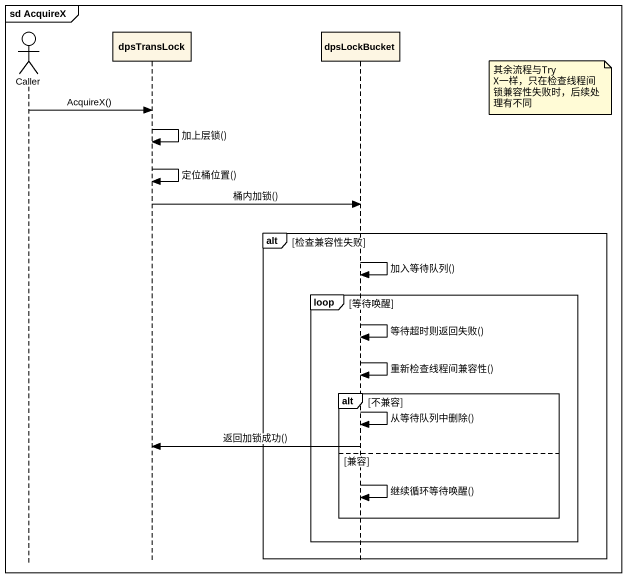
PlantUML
@startuml
mainframe sd AcquireX
hide footbox
actor Caller
participant dpsTransLock
participant dpsLockBucket

note right of dpsLockBucket : 其余流程与TryX一样，只在检查线程间锁兼容性失败时，后续处理有不同
Caller -> dpsTransLock : AcquireX()
dpsTransLock -> dpsTransLock : 加上层锁()
dpsTransLock -> dpsTransLock : 定位桶位置()
dpsTransLock -> dpsLockBucket : 桶内加锁()
alt 检查兼容性失败
  dpsLockBucket -> dpsLockBucket : 加入等待队列()
  loop 等待唤醒
    dpsLockBucket -> dpsLockBucket : 等待超时则返回失败()
    dpsLockBucket -> dpsLockBucket : 重新检查线程间兼容性()
    alt 不兼容
      dpsLockBucket -> dpsLockBucket : 从等待队列中删除()
      dpsLockBucket -> dpsTransLock : 返回加锁成功()
    else 兼容
      dpsLockBucket -> dpsLockBucket : 继续循环等待唤醒()
    end
  end
end
@enduml
